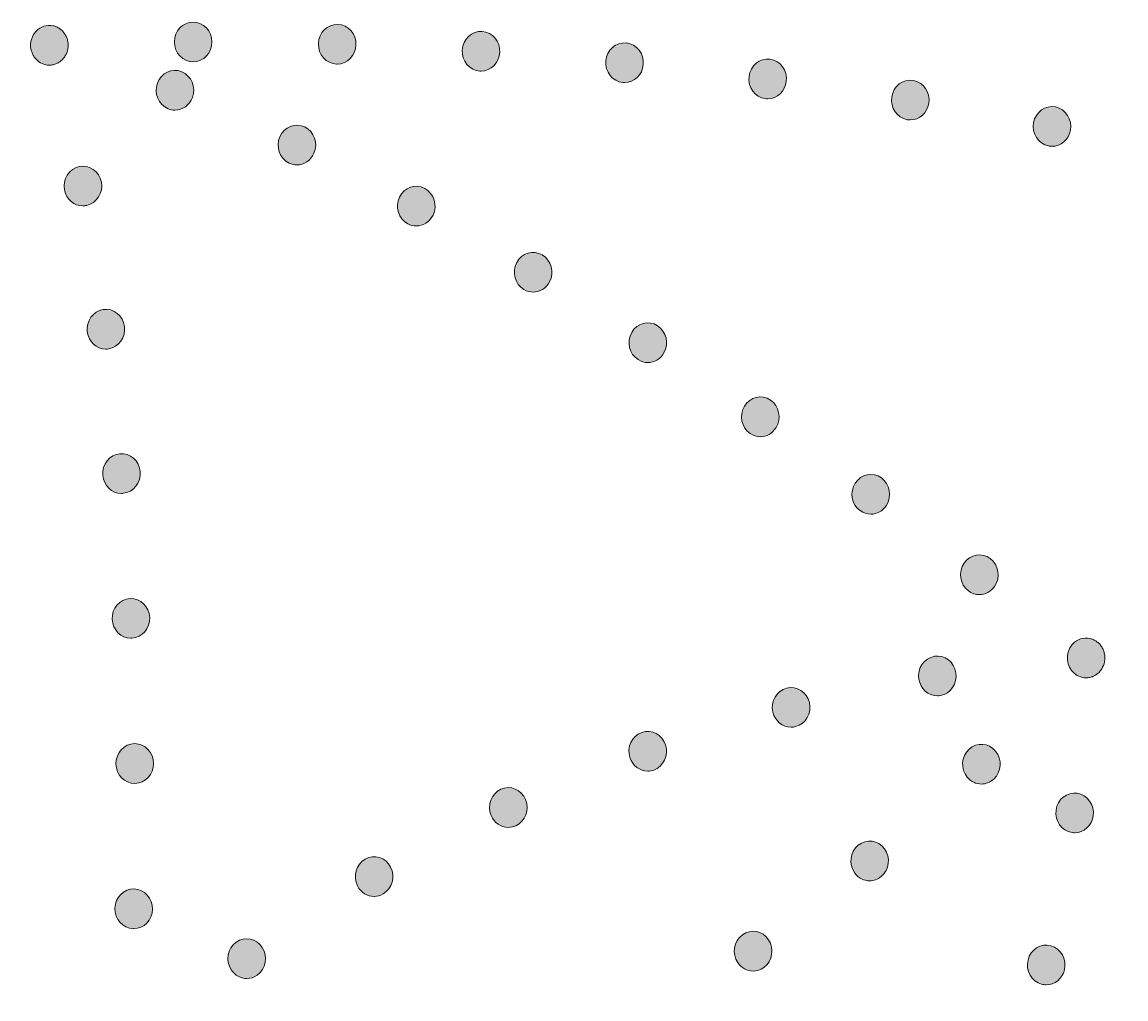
# Model space of a CAD drawing. Header units: millimetres. Extents: x -23 to 921, y -166 to 800.
# Drawn here: x 424 to 553.7, y 294 to 408.7 of the extents above; entities that cross this region are included whole.
import ezdxf

# ---------------------------------------------------------------- set-up
doc = ezdxf.new("R2010")
doc.units = ezdxf.units.MM
doc.header["$MEASUREMENT"] = 0
doc.layers.add('Layer 1', color=7, linetype='Continuous', lineweight=0)

# ---------------------------------------------------------------- blocks, each defined once
blk = doc.blocks.new('Block_0')
at = {"layer": 'Layer 1', "true_color": 0x1d1d1b, "transparency": 33554687}
h = blk.add_hatch(color=250, dxfattribs=at)
h.dxf.hatch_style = 2
edge = h.paths.add_edge_path()
edge.add_spline(control_points=[(427.25, 403.69), (426.66, 403.69), (426.1, 403.94), (425.68, 404.37), (425.58, 404.48), (425.49, 404.6), (425.41, 404.73), (425.33, 404.86), (425.26, 404.99), (425.21, 405.13), (425.15, 405.27), (425.11, 405.42), (425.08, 405.57), (425.05, 405.72), (425.04, 405.87), (425.04, 406.02), (425.04, 406.17), (425.05, 406.33), (425.08, 406.48), (425.11, 406.63), (425.15, 406.77), (425.21, 406.91), (425.26, 407.05), (425.33, 407.19), (425.41, 407.32), (425.49, 407.44), (425.58, 407.56), (425.68, 407.67), (426.2, 408.21), (426.96, 408.46), (427.68, 408.31), (427.82, 408.28), (427.96, 408.23), (428.09, 408.18), (428.22, 408.12), (428.35, 408.04), (428.47, 407.96), (428.59, 407.88), (428.71, 407.78), (428.81, 407.67), (428.91, 407.56), (429, 407.44), (429.08, 407.32), (429.16, 407.19), (429.23, 407.05), (429.29, 406.91), (429.34, 406.77), (429.38, 406.63), (429.41, 406.48), (429.44, 406.33), (429.45, 406.17), (429.45, 406.02), (429.45, 405.87), (429.44, 405.72), (429.41, 405.57), (429.38, 405.42), (429.34, 405.27), (429.29, 405.13), (429.23, 404.99), (429.16, 404.86), (429.08, 404.73), (429, 404.6), (428.91, 404.48), (428.81, 404.37), (428.71, 404.27), (428.59, 404.17), (428.47, 404.08), (428.35, 404), (428.22, 403.93), (428.09, 403.87), (427.96, 403.81), (427.82, 403.77), (427.68, 403.74), (427.54, 403.7), (427.39, 403.69), (427.25, 403.69)], knot_values=[0, 0, 0, 0, 1, 1, 1, 2, 2, 2, 3, 3, 3, 4, 4, 4, 5, 5, 5, 6, 6, 6, 7, 7, 7, 8, 8, 8, 9, 9, 9, 10, 10, 10, 11, 11, 11, 12, 12, 12, 13, 13, 13, 14, 14, 14, 15, 15, 15, 16, 16, 16, 17, 17, 17, 18, 18, 18, 19, 19, 19, 20, 20, 20, 21, 21, 21, 22, 22, 22, 23, 23, 23, 24, 24, 24, 25, 25, 25, 25], degree=3, periodic=0)
edge.add_line((427.25, 403.69), (427.25, 403.69))
h = blk.add_hatch(color=250, dxfattribs=at)
h.dxf.hatch_style = 2
edge = h.paths.add_edge_path()
edge.add_spline(control_points=[(441.93, 406.41), (441.93, 407.69), (442.91, 408.74), (444.13, 408.74), (445.35, 408.74), (446.34, 407.7), (446.34, 406.41), (446.34, 405.13), (445.36, 404.08), (444.14, 404.08), (442.92, 404.08), (441.93, 405.12), (441.93, 406.41)], knot_values=[0, 0, 0, 0, 1, 1, 1, 2, 2, 2, 3, 3, 3, 4, 4, 4, 4], degree=3, periodic=0)
edge.add_line((441.93, 406.41), (441.93, 406.41))
edge = h.paths.add_edge_path()
edge.add_spline(control_points=[(460.99, 403.81), (459.77, 403.85), (458.81, 404.92), (458.85, 406.21), (458.88, 407.5), (459.9, 408.51), (461.12, 408.47), (462.34, 408.43), (463.3, 407.36), (463.26, 406.07), (463.22, 404.81), (462.24, 403.81), (461.06, 403.81), (461.03, 403.81), (461.01, 403.81), (460.99, 403.81)], knot_values=[0, 0, 0, 0, 1, 1, 1, 2, 2, 2, 3, 3, 3, 4, 4, 4, 5, 5, 5, 5], degree=3, periodic=0)
edge.add_line((460.99, 403.81), (460.99, 403.81))
edge = h.paths.add_edge_path()
edge.add_spline(control_points=[(477.82, 402.99), (476.6, 403.07), (475.67, 404.18), (475.75, 405.46), (475.82, 406.75), (476.87, 407.73), (478.08, 407.65), (479.3, 407.57), (480.22, 406.46), (480.15, 405.18), (480.08, 403.94), (479.11, 402.99), (477.95, 402.99), (477.91, 402.99), (477.86, 402.99), (477.82, 402.99)], knot_values=[0, 0, 0, 0, 1, 1, 1, 2, 2, 2, 3, 3, 3, 4, 4, 4, 5, 5, 5, 5], degree=3, periodic=0)
edge.add_line((477.82, 402.99), (477.82, 402.99))
edge = h.paths.add_edge_path()
edge.add_spline(control_points=[(494.61, 401.65), (493.39, 401.76), (492.5, 402.9), (492.61, 404.18), (492.72, 405.46), (493.8, 406.41), (495.01, 406.29), (496.23, 406.17), (497.12, 405.04), (497.01, 403.76), (496.91, 402.55), (495.94, 401.64), (494.81, 401.64), (494.75, 401.64), (494.68, 401.64), (494.61, 401.65)], knot_values=[0, 0, 0, 0, 1, 1, 1, 2, 2, 2, 3, 3, 3, 4, 4, 4, 5, 5, 5, 5], degree=3, periodic=0)
edge.add_line((494.61, 401.65), (494.61, 401.65))
edge = h.paths.add_edge_path()
edge.add_spline(control_points=[(511.35, 399.75), (510.14, 399.91), (509.28, 401.07), (509.43, 402.35), (509.58, 403.63), (510.68, 404.54), (511.89, 404.38), (513.1, 404.22), (513.96, 403.06), (513.81, 401.78), (513.68, 400.6), (512.73, 399.73), (511.63, 399.73), (511.54, 399.73), (511.45, 399.74), (511.35, 399.75)], knot_values=[0, 0, 0, 0, 1, 1, 1, 2, 2, 2, 3, 3, 3, 4, 4, 4, 5, 5, 5, 5], degree=3, periodic=0)
edge.add_line((511.35, 399.75), (511.35, 399.75))
edge = h.paths.add_edge_path()
edge.add_spline(control_points=[(528.02, 397.28), (526.82, 397.49), (526, 398.68), (526.19, 399.95), (526.38, 401.22), (527.51, 402.09), (528.71, 401.89), (529.91, 401.69), (530.74, 400.5), (530.55, 399.22), (530.37, 398.07), (529.44, 397.25), (528.37, 397.25), (528.25, 397.25), (528.14, 397.26), (528.02, 397.28)], knot_values=[0, 0, 0, 0, 1, 1, 1, 2, 2, 2, 3, 3, 3, 4, 4, 4, 5, 5, 5, 5], degree=3, periodic=0)
edge.add_line((528.02, 397.28), (528.02, 397.28))
edge = h.paths.add_edge_path()
edge.add_spline(control_points=[(544.59, 394.2), (543.4, 394.44), (542.62, 395.67), (542.85, 396.93), (543.08, 398.2), (544.24, 399.02), (545.44, 398.77), (546.64, 398.53), (547.41, 397.3), (547.18, 396.04), (546.98, 394.93), (546.05, 394.15), (545.02, 394.15), (544.88, 394.15), (544.74, 394.17), (544.59, 394.2)], knot_values=[0, 0, 0, 0, 1, 1, 1, 2, 2, 2, 3, 3, 3, 4, 4, 4, 5, 5, 5, 5], degree=3, periodic=0)
edge.add_line((544.59, 394.2), (544.59, 394.2))
edge = h.paths.add_edge_path()
edge.add_spline(control_points=[(561.03, 390.45), (559.84, 390.75), (559.11, 392), (559.39, 393.25), (559.67, 394.5), (560.86, 395.28), (562.05, 394.98), (563.23, 394.68), (563.97, 393.42), (563.68, 392.17), (563.44, 391.1), (562.54, 390.38), (561.54, 390.38), (561.37, 390.38), (561.2, 390.4), (561.03, 390.45)], knot_values=[0, 0, 0, 0, 1, 1, 1, 2, 2, 2, 3, 3, 3, 4, 4, 4, 5, 5, 5, 5], degree=3, periodic=0)
edge.add_line((561.03, 390.45), (561.03, 390.45))
edge = h.paths.add_edge_path()
edge.add_spline(control_points=[(577.29, 385.96), (576.12, 386.32), (575.44, 387.6), (575.77, 388.84), (576.11, 390.08), (577.33, 390.8), (578.5, 390.44), (579.67, 390.09), (580.35, 388.8), (580.02, 387.56), (579.74, 386.53), (578.86, 385.87), (577.89, 385.87), (577.69, 385.87), (577.49, 385.9), (577.29, 385.96)], knot_values=[0, 0, 0, 0, 1, 1, 1, 2, 2, 2, 3, 3, 3, 4, 4, 4, 5, 5, 5, 5], degree=3, periodic=0)
edge.add_line((577.29, 385.96), (577.29, 385.96))
edge = h.paths.add_edge_path()
edge.add_spline(control_points=[(593.31, 380.66), (592.16, 381.08), (591.54, 382.4), (591.94, 383.62), (592.33, 384.84), (593.58, 385.49), (594.74, 385.08), (595.89, 384.66), (596.5, 383.33), (596.11, 382.12), (595.8, 381.15), (594.94, 380.54), (594.02, 380.54), (593.79, 380.54), (593.55, 380.58), (593.31, 380.66)], knot_values=[0, 0, 0, 0, 1, 1, 1, 2, 2, 2, 3, 3, 3, 4, 4, 4, 5, 5, 5, 5], degree=3, periodic=0)
edge.add_line((593.31, 380.66), (593.31, 380.66))
edge = h.paths.add_edge_path()
edge.add_spline(control_points=[(609.03, 374.47), (607.9, 374.95), (607.36, 376.32), (607.81, 377.51), (608.27, 378.7), (609.56, 379.27), (610.69, 378.79), (611.82, 378.31), (612.36, 376.94), (611.9, 375.75), (611.55, 374.85), (610.73, 374.3), (609.86, 374.3), (609.58, 374.3), (609.3, 374.35), (609.03, 374.47)], knot_values=[0, 0, 0, 0, 1, 1, 1, 2, 2, 2, 3, 3, 3, 4, 4, 4, 5, 5, 5, 5], degree=3, periodic=0)
edge.add_line((609.03, 374.47), (609.03, 374.47))
edge = h.paths.add_edge_path()
edge.add_spline(control_points=[(624.34, 367.28), (623.24, 367.85), (622.78, 369.24), (623.31, 370.4), (623.85, 371.56), (625.17, 372.04), (626.26, 371.48), (627.36, 370.91), (627.82, 369.52), (627.28, 368.36), (626.9, 367.53), (626.12, 367.04), (625.3, 367.04), (624.97, 367.04), (624.65, 367.12), (624.34, 367.28)], knot_values=[0, 0, 0, 0, 1, 1, 1, 2, 2, 2, 3, 3, 3, 4, 4, 4, 5, 5, 5, 5], degree=3, periodic=0)
edge.add_line((624.34, 367.28), (624.34, 367.28))
edge = h.paths.add_edge_path()
edge.add_spline(control_points=[(639.11, 358.99), (638.05, 359.63), (637.7, 361.06), (638.31, 362.17), (638.92, 363.29), (640.27, 363.66), (641.33, 363.02), (642.38, 362.37), (642.74, 360.94), (642.13, 359.83), (641.72, 359.08), (640.97, 358.67), (640.22, 358.67), (639.84, 358.67), (639.46, 358.77), (639.11, 358.99)], knot_values=[0, 0, 0, 0, 1, 1, 1, 2, 2, 2, 3, 3, 3, 4, 4, 4, 5, 5, 5, 5], degree=3, periodic=0)
edge.add_line((639.11, 358.99), (639.11, 358.99))
edge = h.paths.add_edge_path()
edge.add_spline(control_points=[(653.18, 349.48), (652.18, 350.22), (651.94, 351.67), (652.64, 352.73), (653.34, 353.78), (654.72, 354.03), (655.72, 353.3), (656.71, 352.55), (656.95, 351.1), (656.25, 350.04), (655.82, 349.4), (655.14, 349.05), (654.44, 349.05), (654, 349.05), (653.56, 349.19), (653.18, 349.48)], knot_values=[0, 0, 0, 0, 1, 1, 1, 2, 2, 2, 3, 3, 3, 4, 4, 4, 5, 5, 5, 5], degree=3, periodic=0)
edge.add_line((653.18, 349.48), (653.18, 349.48))
edge = h.paths.add_edge_path()
edge.add_spline(control_points=[(666.33, 338.66), (665.41, 339.51), (665.3, 340.98), (666.1, 341.95), (666.89, 342.93), (668.29, 343.04), (669.21, 342.2), (670.13, 341.36), (670.24, 339.88), (669.44, 338.91), (669, 338.37), (668.39, 338.1), (667.77, 338.1), (667.26, 338.1), (666.75, 338.28), (666.33, 338.66)], knot_values=[0, 0, 0, 0, 1, 1, 1, 2, 2, 2, 3, 3, 3, 4, 4, 4, 5, 5, 5, 5], degree=3, periodic=0)
edge.add_line((666.33, 338.66), (666.33, 338.66))
h = blk.add_hatch(color=250, dxfattribs=at)
h.dxf.hatch_style = 2
edge = h.paths.add_edge_path()
edge.add_spline(control_points=[(441.19, 398.56), (440.05, 399.04), (439.49, 400.38), (439.93, 401.58), (440.38, 402.78), (441.65, 403.38), (442.79, 402.91), (443.93, 402.44), (444.49, 401.09), (444.05, 399.89), (443.71, 398.97), (442.87, 398.4), (441.99, 398.4), (441.72, 398.4), (441.45, 398.45), (441.19, 398.56)], knot_values=[0, 0, 0, 0, 1, 1, 1, 2, 2, 2, 3, 3, 3, 4, 4, 4, 5, 5, 5, 5], degree=3, periodic=0)
edge.add_line((441.19, 398.56), (441.19, 398.56))
edge = h.paths.add_edge_path()
edge.add_spline(control_points=[(455.41, 392.18), (454.3, 392.72), (453.81, 394.1), (454.32, 395.27), (454.82, 396.44), (456.13, 396.96), (457.24, 396.42), (458.35, 395.89), (458.84, 394.5), (458.33, 393.33), (457.96, 392.47), (457.16, 391.97), (456.32, 391.97), (456.02, 391.97), (455.71, 392.04), (455.41, 392.18)], knot_values=[0, 0, 0, 0, 1, 1, 1, 2, 2, 2, 3, 3, 3, 4, 4, 4, 5, 5, 5, 5], degree=3, periodic=0)
edge.add_line((455.41, 392.18), (455.41, 392.18))
edge = h.paths.add_edge_path()
edge.add_spline(control_points=[(469.34, 385.05), (468.25, 385.63), (467.82, 387.04), (468.37, 388.18), (468.93, 389.33), (470.26, 389.79), (471.34, 389.2), (472.43, 388.61), (472.86, 387.21), (472.31, 386.06), (471.92, 385.25), (471.14, 384.79), (470.34, 384.79), (470, 384.79), (469.66, 384.87), (469.34, 385.05)], knot_values=[0, 0, 0, 0, 1, 1, 1, 2, 2, 2, 3, 3, 3, 4, 4, 4, 5, 5, 5, 5], degree=3, periodic=0)
edge.add_line((469.34, 385.05), (469.34, 385.05))
edge = h.paths.add_edge_path()
edge.add_spline(control_points=[(482.99, 377.32), (481.93, 377.94), (481.55, 379.37), (482.14, 380.49), (482.74, 381.61), (484.08, 382.02), (485.15, 381.39), (486.21, 380.76), (486.59, 379.34), (486, 378.22), (485.59, 377.45), (484.84, 377.02), (484.07, 377.02), (483.7, 377.02), (483.34, 377.12), (482.99, 377.32)], knot_values=[0, 0, 0, 0, 1, 1, 1, 2, 2, 2, 3, 3, 3, 4, 4, 4, 5, 5, 5, 5], degree=3, periodic=0)
edge.add_line((482.99, 377.32), (482.99, 377.32))
edge = h.paths.add_edge_path()
edge.add_spline(control_points=[(496.4, 369.09), (495.35, 369.75), (495.02, 371.18), (495.65, 372.29), (496.28, 373.39), (497.63, 373.74), (498.68, 373.08), (499.72, 372.41), (500.06, 370.98), (499.43, 369.88), (499.01, 369.15), (498.28, 368.75), (497.53, 368.75), (497.15, 368.75), (496.76, 368.86), (496.4, 369.09)], knot_values=[0, 0, 0, 0, 1, 1, 1, 2, 2, 2, 3, 3, 3, 4, 4, 4, 5, 5, 5, 5], degree=3, periodic=0)
edge.add_line((496.4, 369.09), (496.4, 369.09))
edge = h.paths.add_edge_path()
edge.add_spline(control_points=[(509.56, 360.41), (508.54, 361.11), (508.24, 362.55), (508.9, 363.64), (509.56, 364.72), (510.92, 365.03), (511.95, 364.33), (512.97, 363.64), (513.27, 362.19), (512.61, 361.11), (512.19, 360.42), (511.48, 360.04), (510.75, 360.04), (510.34, 360.04), (509.93, 360.16), (509.56, 360.41)], knot_values=[0, 0, 0, 0, 1, 1, 1, 2, 2, 2, 3, 3, 3, 4, 4, 4, 5, 5, 5, 5], degree=3, periodic=0)
edge.add_line((509.56, 360.41), (509.56, 360.41))
edge = h.paths.add_edge_path()
edge.add_spline(control_points=[(522.49, 351.35), (521.48, 352.08), (521.22, 353.53), (521.91, 354.59), (522.6, 355.65), (523.97, 355.93), (524.98, 355.2), (525.98, 354.47), (526.24, 353.02), (525.56, 351.96), (525.13, 351.3), (524.44, 350.94), (523.73, 350.94), (523.3, 350.94), (522.87, 351.07), (522.49, 351.35)], knot_values=[0, 0, 0, 0, 1, 1, 1, 2, 2, 2, 3, 3, 3, 4, 4, 4, 5, 5, 5, 5], degree=3, periodic=0)
edge.add_line((522.49, 351.35), (522.49, 351.35))
edge = h.paths.add_edge_path()
edge.add_spline(control_points=[(535.2, 341.93), (534.21, 342.68), (533.98, 344.14), (534.69, 345.19), (535.41, 346.23), (536.79, 346.47), (537.77, 345.72), (538.77, 344.96), (538.99, 343.51), (538.28, 342.46), (537.85, 341.83), (537.17, 341.49), (536.48, 341.49), (536.04, 341.49), (535.59, 341.63), (535.2, 341.93)], knot_values=[0, 0, 0, 0, 1, 1, 1, 2, 2, 2, 3, 3, 3, 4, 4, 4, 5, 5, 5, 5], degree=3, periodic=0)
edge.add_line((535.2, 341.93), (535.2, 341.93))
h = blk.add_hatch(color=250, dxfattribs=at)
h.dxf.hatch_style = 2
edge = h.paths.add_edge_path()
edge.add_spline(control_points=[(437.1, 302.25), (435.88, 302.28), (434.91, 303.35), (434.95, 304.64), (434.98, 305.93), (435.99, 306.95), (437.21, 306.92), (438.42, 306.88), (439.39, 305.81), (439.36, 304.52), (439.33, 303.26), (438.35, 302.25), (437.15, 302.25), (437.15, 302.25), (437.1, 302.25), (437.1, 302.25)], knot_values=[0, 0, 0, 0, 1, 1, 1, 2, 2, 2, 3, 3, 3, 4, 4, 4, 5, 5, 5, 5], degree=3, periodic=0)
edge = h.paths.add_edge_path()
edge.add_spline(control_points=[(429.03, 389.02), (428.78, 390.28), (429.56, 391.52), (430.75, 391.77), (431.94, 392.03), (433.11, 391.21), (433.35, 389.95), (433.59, 388.69), (432.82, 387.46), (431.63, 387.2), (431.48, 387.17), (431.33, 387.15), (431.19, 387.15), (430.16, 387.15), (429.24, 387.92), (429.03, 389.02)], knot_values=[0, 0, 0, 0, 1, 1, 1, 2, 2, 2, 3, 3, 3, 4, 4, 4, 5, 5, 5, 5], degree=3, periodic=0)
edge.add_line((429.03, 389.02), (429.03, 389.02))
edge = h.paths.add_edge_path()
edge.add_spline(control_points=[(431.7, 372.34), (431.54, 373.62), (432.38, 374.8), (433.58, 374.98), (434.79, 375.16), (435.91, 374.26), (436.07, 372.99), (436.24, 371.71), (435.4, 370.54), (434.2, 370.36), (434.09, 370.34), (433.99, 370.33), (433.89, 370.33), (432.8, 370.33), (431.86, 371.18), (431.7, 372.34)], knot_values=[0, 0, 0, 0, 1, 1, 1, 2, 2, 2, 3, 3, 3, 4, 4, 4, 5, 5, 5, 5], degree=3, periodic=0)
edge.add_line((431.7, 372.34), (431.7, 372.34))
edge = h.paths.add_edge_path()
edge.add_spline(control_points=[(433.52, 355.51), (433.41, 356.79), (434.31, 357.92), (435.52, 358.04), (436.74, 358.15), (437.81, 357.21), (437.92, 355.93), (438.03, 354.64), (437.13, 353.51), (435.92, 353.39), (435.85, 353.39), (435.79, 353.38), (435.72, 353.38), (434.59, 353.38), (433.63, 354.29), (433.52, 355.51)], knot_values=[0, 0, 0, 0, 1, 1, 1, 2, 2, 2, 3, 3, 3, 4, 4, 4, 5, 5, 5, 5], degree=3, periodic=0)
edge.add_line((433.52, 355.51), (433.52, 355.51))
edge = h.paths.add_edge_path()
edge.add_spline(control_points=[(434.62, 338.59), (434.56, 339.87), (435.5, 340.96), (436.72, 341.02), (437.94, 341.09), (438.97, 340.09), (439.03, 338.81), (439.09, 337.52), (438.15, 336.43), (436.93, 336.37), (436.89, 336.36), (436.86, 336.36), (436.82, 336.36), (435.65, 336.36), (434.68, 337.34), (434.62, 338.59)], knot_values=[0, 0, 0, 0, 1, 1, 1, 2, 2, 2, 3, 3, 3, 4, 4, 4, 5, 5, 5, 5], degree=3, periodic=0)
edge.add_line((434.62, 338.59), (434.62, 338.59))
edge = h.paths.add_edge_path()
edge.add_spline(control_points=[(435.07, 321.62), (435.06, 322.91), (436.04, 323.96), (437.26, 323.98), (438.48, 323.99), (439.47, 322.95), (439.49, 321.66), (439.5, 320.38), (438.52, 319.32), (437.3, 319.31), (437.3, 319.31), (437.28, 319.31), (437.28, 319.31), (436.07, 319.31), (435.09, 320.34), (435.07, 321.62)], knot_values=[0, 0, 0, 0, 1, 1, 1, 2, 2, 2, 3, 3, 3, 4, 4, 4, 5, 5, 5, 5], degree=3, periodic=0)
edge.add_line((435.07, 321.62), (435.07, 321.62))
h = blk.add_hatch(color=250, dxfattribs=at)
h.dxf.hatch_style = 2
edge = h.paths.add_edge_path()
edge.add_spline(control_points=[(549.03, 331.71), (548.44, 331.71), (547.87, 331.96), (547.47, 332.4), (547.05, 332.83), (546.82, 333.43), (546.82, 334.05), (546.82, 334.2), (546.83, 334.35), (546.86, 334.5), (546.89, 334.65), (546.93, 334.8), (546.99, 334.94), (547.04, 335.08), (547.11, 335.21), (547.19, 335.34), (547.27, 335.47), (547.36, 335.59), (547.47, 335.7), (547.97, 336.24), (548.74, 336.49), (549.46, 336.33), (549.6, 336.3), (549.74, 336.26), (549.87, 336.2), (550, 336.14), (550.13, 336.07), (550.25, 335.99), (550.37, 335.9), (550.48, 335.8), (550.58, 335.7), (550.69, 335.59), (550.78, 335.47), (550.86, 335.34), (550.94, 335.21), (551.01, 335.08), (551.06, 334.94), (551.12, 334.8), (551.16, 334.65), (551.19, 334.5), (551.22, 334.35), (551.23, 334.2), (551.23, 334.05), (551.23, 333.43), (551, 332.83), (550.58, 332.4), (550.48, 332.29), (550.37, 332.19), (550.25, 332.11), (550.13, 332.02), (550, 331.95), (549.87, 331.89), (549.74, 331.83), (549.6, 331.79), (549.46, 331.76), (549.31, 331.73), (549.17, 331.71), (549.03, 331.71)], knot_values=[0, 0, 0, 0, 1, 1, 1, 2, 2, 2, 3, 3, 3, 4, 4, 4, 5, 5, 5, 6, 6, 6, 7, 7, 7, 8, 8, 8, 9, 9, 9, 10, 10, 10, 11, 11, 11, 12, 12, 12, 13, 13, 13, 14, 14, 14, 15, 15, 15, 16, 16, 16, 17, 17, 17, 18, 18, 18, 19, 19, 19, 19], degree=3, periodic=0)
edge.add_line((549.03, 331.71), (549.03, 331.71))
h = blk.add_hatch(color=250, dxfattribs=at)
h.dxf.hatch_style = 2
edge = h.paths.add_edge_path()
edge.add_spline(control_points=[(529.38, 331.57), (529.18, 332.84), (530, 334.04), (531.21, 334.24), (532.41, 334.45), (533.54, 333.58), (533.73, 332.31), (533.93, 331.04), (533.11, 329.84), (531.91, 329.64), (531.79, 329.62), (531.67, 329.61), (531.55, 329.61), (530.49, 329.61), (529.55, 330.43), (529.38, 331.57)], knot_values=[0, 0, 0, 0, 1, 1, 1, 2, 2, 2, 3, 3, 3, 4, 4, 4, 5, 5, 5, 5], degree=3, periodic=0)
edge.add_line((529.38, 331.57), (529.38, 331.57))
edge = h.paths.add_edge_path()
edge.add_spline(control_points=[(512.23, 327.68), (511.94, 328.94), (512.66, 330.2), (513.85, 330.51), (515.03, 330.81), (516.22, 330.05), (516.52, 328.8), (516.81, 327.55), (516.09, 326.29), (514.9, 325.98), (514.72, 325.93), (514.55, 325.91), (514.37, 325.91), (513.38, 325.91), (512.48, 326.62), (512.23, 327.68)], knot_values=[0, 0, 0, 0, 1, 1, 1, 2, 2, 2, 3, 3, 3, 4, 4, 4, 5, 5, 5, 5], degree=3, periodic=0)
edge.add_line((512.23, 327.68), (512.23, 327.68))
edge = h.paths.add_edge_path()
edge.add_spline(control_points=[(495.44, 322.35), (495.05, 323.57), (495.68, 324.89), (496.83, 325.3), (497.99, 325.71), (499.24, 325.05), (499.62, 323.83), (500.01, 322.61), (499.39, 321.29), (498.23, 320.88), (498, 320.8), (497.76, 320.76), (497.53, 320.76), (496.61, 320.76), (495.75, 321.38), (495.44, 322.35)], knot_values=[0, 0, 0, 0, 1, 1, 1, 2, 2, 2, 3, 3, 3, 4, 4, 4, 5, 5, 5, 5], degree=3, periodic=0)
edge.add_line((495.44, 322.35), (495.44, 322.35))
edge = h.paths.add_edge_path()
edge.add_spline(control_points=[(479.13, 315.55), (478.64, 316.74), (479.16, 318.11), (480.28, 318.62), (481.4, 319.13), (482.7, 318.59), (483.18, 317.41), (483.66, 316.22), (483.15, 314.85), (482.03, 314.34), (481.74, 314.21), (481.45, 314.15), (481.15, 314.15), (480.3, 314.15), (479.49, 314.67), (479.13, 315.55)], knot_values=[0, 0, 0, 0, 1, 1, 1, 2, 2, 2, 3, 3, 3, 4, 4, 4, 5, 5, 5, 5], degree=3, periodic=0)
edge.add_line((479.13, 315.55), (479.13, 315.55))
edge = h.paths.add_edge_path()
edge.add_spline(control_points=[(463.45, 307.26), (462.87, 308.39), (463.26, 309.8), (464.33, 310.42), (465.4, 311.04), (466.74, 310.62), (467.33, 309.49), (467.91, 308.36), (467.52, 306.94), (466.45, 306.33), (466.11, 306.13), (465.75, 306.04), (465.39, 306.04), (464.61, 306.04), (463.85, 306.48), (463.45, 307.26)], knot_values=[0, 0, 0, 0, 1, 1, 1, 2, 2, 2, 3, 3, 3, 4, 4, 4, 5, 5, 5, 5], degree=3, periodic=0)
edge.add_line((463.45, 307.26), (463.45, 307.26))
edge = h.paths.add_edge_path()
edge.add_spline(control_points=[(448.61, 297.41), (447.92, 298.47), (448.18, 299.93), (449.19, 300.65), (450.19, 301.38), (451.57, 301.1), (452.25, 300.04), (452.94, 298.97), (452.68, 297.52), (451.67, 296.8), (451.29, 296.52), (450.86, 296.39), (450.43, 296.39), (449.73, 296.39), (449.03, 296.75), (448.61, 297.41)], knot_values=[0, 0, 0, 0, 1, 1, 1, 2, 2, 2, 3, 3, 3, 4, 4, 4, 5, 5, 5, 5], degree=3, periodic=0)
edge.add_line((448.61, 297.41), (448.61, 297.41))
h = blk.add_hatch(color=250, dxfattribs=at)
h.dxf.hatch_style = 2
edge = h.paths.add_edge_path()
edge.add_spline(control_points=[(535.07, 320.04), (534.26, 321), (534.36, 322.48), (535.27, 323.33), (536.19, 324.17), (537.59, 324.07), (538.39, 323.11), (539.19, 322.14), (539.1, 320.66), (538.18, 319.81), (537.76, 319.43), (537.24, 319.24), (536.73, 319.24), (536.12, 319.24), (535.5, 319.51), (535.07, 320.04)], knot_values=[0, 0, 0, 0, 1, 1, 1, 2, 2, 2, 3, 3, 3, 4, 4, 4, 5, 5, 5, 5], degree=3, periodic=0)
edge.add_line((535.07, 320.04), (535.07, 320.04))
edge = h.paths.add_edge_path()
edge.add_spline(control_points=[(521.85, 308.78), (521.11, 309.8), (521.29, 311.26), (522.25, 312.05), (523.22, 312.84), (524.6, 312.65), (525.35, 311.63), (526.09, 310.61), (525.91, 309.15), (524.95, 308.36), (524.55, 308.03), (524.07, 307.87), (523.6, 307.87), (522.94, 307.87), (522.29, 308.19), (521.85, 308.78)], knot_values=[0, 0, 0, 0, 1, 1, 1, 2, 2, 2, 3, 3, 3, 4, 4, 4, 5, 5, 5, 5], degree=3, periodic=0)
edge.add_line((521.85, 308.78), (521.85, 308.78))
edge = h.paths.add_edge_path()
edge.add_spline(control_points=[(508.1, 298.27), (507.4, 299.33), (507.65, 300.78), (508.65, 301.52), (509.65, 302.26), (511.02, 302), (511.72, 300.94), (512.42, 299.88), (512.18, 298.43), (511.17, 297.69), (510.79, 297.41), (510.35, 297.27), (509.91, 297.27), (509.21, 297.27), (508.53, 297.62), (508.1, 298.27)], knot_values=[0, 0, 0, 0, 1, 1, 1, 2, 2, 2, 3, 3, 3, 4, 4, 4, 5, 5, 5, 5], degree=3, periodic=0)
edge.add_line((508.1, 298.27), (508.1, 298.27))
edge = h.paths.add_edge_path()
edge.add_spline(control_points=[(493.92, 288.42), (493.27, 289.51), (493.57, 290.95), (494.6, 291.64), (495.63, 292.33), (496.99, 292.01), (497.64, 290.92), (498.3, 289.84), (497.99, 288.4), (496.96, 287.71), (496.6, 287.46), (496.19, 287.34), (495.78, 287.34), (495.05, 287.34), (494.34, 287.72), (493.92, 288.42)], knot_values=[0, 0, 0, 0, 1, 1, 1, 2, 2, 2, 3, 3, 3, 4, 4, 4, 5, 5, 5, 5], degree=3, periodic=0)
edge.add_line((493.92, 288.42), (493.92, 288.42))
edge = h.paths.add_edge_path()
edge.add_spline(control_points=[(479.38, 279.18), (478.76, 280.29), (479.12, 281.72), (480.17, 282.37), (481.22, 283.02), (482.57, 282.64), (483.19, 281.53), (483.8, 280.42), (483.45, 278.99), (482.39, 278.34), (482.05, 278.12), (481.66, 278.02), (481.28, 278.02), (480.53, 278.02), (479.79, 278.44), (479.38, 279.18)], knot_values=[0, 0, 0, 0, 1, 1, 1, 2, 2, 2, 3, 3, 3, 4, 4, 4, 5, 5, 5, 5], degree=3, periodic=0)
edge.add_line((479.38, 279.18), (479.38, 279.18))
edge = h.paths.add_edge_path()
edge.add_spline(control_points=[(464.53, 270.5), (463.95, 271.63), (464.35, 273.05), (465.43, 273.65), (466.5, 274.26), (467.84, 273.84), (468.42, 272.7), (468.99, 271.57), (468.59, 270.15), (467.52, 269.54), (467.18, 269.36), (466.83, 269.27), (466.47, 269.27), (465.69, 269.27), (464.93, 269.71), (464.53, 270.5)], knot_values=[0, 0, 0, 0, 1, 1, 1, 2, 2, 2, 3, 3, 3, 4, 4, 4, 5, 5, 5, 5], degree=3, periodic=0)
edge.add_line((464.53, 270.5), (464.53, 270.5))
edge = h.paths.add_edge_path()
edge.add_spline(control_points=[(449.41, 262.35), (448.87, 263.5), (449.32, 264.9), (450.41, 265.47), (451.5, 266.04), (452.83, 265.57), (453.37, 264.42), (453.91, 263.26), (453.46, 261.86), (452.37, 261.29), (452.05, 261.13), (451.72, 261.05), (451.39, 261.05), (450.58, 261.05), (449.8, 261.53), (449.41, 262.35)], knot_values=[0, 0, 0, 0, 1, 1, 1, 2, 2, 2, 3, 3, 3, 4, 4, 4, 5, 5, 5, 5], degree=3, periodic=0)
edge.add_line((449.41, 262.35), (449.41, 262.35))
edge = h.paths.add_edge_path()
edge.add_spline(control_points=[(434.06, 254.71), (433.55, 255.88), (434.04, 257.26), (435.15, 257.8), (436.26, 258.33), (437.57, 257.82), (438.07, 256.64), (438.58, 255.47), (438.09, 254.09), (436.98, 253.55), (436.69, 253.41), (436.38, 253.34), (436.07, 253.34), (435.23, 253.34), (434.43, 253.85), (434.06, 254.71)], knot_values=[0, 0, 0, 0, 1, 1, 1, 2, 2, 2, 3, 3, 3, 4, 4, 4, 5, 5, 5, 5], degree=3, periodic=0)
edge.add_line((434.06, 254.71), (434.06, 254.71))
edge = h.paths.add_edge_path()
edge.add_spline(control_points=[(418.5, 247.55), (418.03, 248.73), (418.55, 250.1), (419.67, 250.6), (420.8, 251.1), (422.09, 250.55), (422.57, 249.36), (423.04, 248.18), (422.51, 246.81), (421.39, 246.31), (421.11, 246.18), (420.82, 246.12), (420.54, 246.12), (419.67, 246.12), (418.86, 246.66), (418.5, 247.55)], knot_values=[0, 0, 0, 0, 1, 1, 1, 2, 2, 2, 3, 3, 3, 4, 4, 4, 5, 5, 5, 5], degree=3, periodic=0)
edge.add_line((418.5, 247.55), (418.5, 247.55))
edge = h.paths.add_edge_path()
edge.add_spline(control_points=[(402.76, 240.85), (402.32, 242.05), (402.88, 243.4), (404.01, 243.87), (405.15, 244.34), (406.43, 243.75), (406.87, 242.55), (407.31, 241.35), (406.75, 240), (405.62, 239.53), (405.35, 239.42), (405.08, 239.37), (404.81, 239.37), (403.93, 239.37), (403.1, 239.93), (402.76, 240.85)], knot_values=[0, 0, 0, 0, 1, 1, 1, 2, 2, 2, 3, 3, 3, 4, 4, 4, 5, 5, 5, 5], degree=3, periodic=0)
edge.add_line((402.76, 240.85), (402.76, 240.85))
edge = h.paths.add_edge_path()
edge.add_spline(control_points=[(386.85, 234.61), (386.44, 235.82), (387.03, 237.15), (388.18, 237.59), (389.33, 238.03), (390.59, 237.4), (391.01, 236.19), (391.42, 234.98), (390.82, 233.64), (389.68, 233.2), (389.43, 233.11), (389.18, 233.06), (388.93, 233.06), (388.02, 233.06), (387.18, 233.65), (386.85, 234.61)], knot_values=[0, 0, 0, 0, 1, 1, 1, 2, 2, 2, 3, 3, 3, 4, 4, 4, 5, 5, 5, 5], degree=3, periodic=0)
edge.add_line((386.85, 234.61), (386.85, 234.61))
edge = h.paths.add_edge_path()
edge.add_spline(control_points=[(370.8, 228.79), (370.42, 230.01), (371.04, 231.33), (372.2, 231.74), (373.35, 232.14), (374.6, 231.48), (374.99, 230.26), (375.37, 229.04), (374.75, 227.72), (373.59, 227.31), (373.36, 227.23), (373.13, 227.19), (372.89, 227.19), (371.97, 227.19), (371.11, 227.81), (370.8, 228.79)], knot_values=[0, 0, 0, 0, 1, 1, 1, 2, 2, 2, 3, 3, 3, 4, 4, 4, 5, 5, 5, 5], degree=3, periodic=0)
edge.add_line((370.8, 228.79), (370.8, 228.79))
edge = h.paths.add_edge_path()
edge.add_spline(control_points=[(354.62, 223.38), (354.26, 224.61), (354.92, 225.92), (356.08, 226.3), (357.25, 226.67), (358.48, 225.98), (358.84, 224.75), (359.2, 223.52), (358.54, 222.21), (357.38, 221.83), (357.16, 221.77), (356.94, 221.73), (356.73, 221.73), (355.79, 221.73), (354.91, 222.38), (354.62, 223.38)], knot_values=[0, 0, 0, 0, 1, 1, 1, 2, 2, 2, 3, 3, 3, 4, 4, 4, 5, 5, 5, 5], degree=3, periodic=0)
edge.add_line((354.62, 223.38), (354.62, 223.38))
edge = h.paths.add_edge_path()
edge.add_spline(control_points=[(338.33, 218.38), (338, 219.62), (338.68, 220.9), (339.85, 221.25), (341.03, 221.6), (342.25, 220.88), (342.57, 219.64), (342.91, 218.4), (342.22, 217.11), (341.05, 216.76), (340.85, 216.7), (340.65, 216.68), (340.45, 216.68), (339.49, 216.68), (338.6, 217.35), (338.33, 218.38)], knot_values=[0, 0, 0, 0, 1, 1, 1, 2, 2, 2, 3, 3, 3, 4, 4, 4, 5, 5, 5, 5], degree=3, periodic=0)
edge.add_line((338.33, 218.38), (338.33, 218.38))
h = blk.add_hatch(color=250, dxfattribs=at)
h.dxf.hatch_style = 2
edge = h.paths.add_edge_path()
edge.add_spline(control_points=[(547.37, 313.53), (546.16, 313.71), (545.32, 314.89), (545.49, 316.17), (545.66, 317.44), (546.78, 318.33), (547.98, 318.15), (549.19, 317.97), (550.03, 316.79), (549.86, 315.51), (549.7, 314.35), (548.76, 313.51), (547.68, 313.51), (547.58, 313.51), (547.47, 313.52), (547.37, 313.53)], knot_values=[0, 0, 0, 0, 1, 1, 1, 2, 2, 2, 3, 3, 3, 4, 4, 4, 5, 5, 5, 5], degree=3, periodic=0)
edge.add_line((547.37, 313.53), (547.37, 313.53))
edge = h.paths.add_edge_path()
edge.add_spline(control_points=[(543.8, 295.73), (542.62, 296.04), (541.9, 297.31), (542.2, 298.56), (542.5, 299.81), (543.7, 300.56), (544.88, 300.25), (546.06, 299.93), (546.78, 298.66), (546.48, 297.41), (546.23, 296.36), (545.33, 295.65), (544.34, 295.65), (544.16, 295.65), (543.98, 295.68), (543.8, 295.73)], knot_values=[0, 0, 0, 0, 1, 1, 1, 2, 2, 2, 3, 3, 3, 4, 4, 4, 5, 5, 5, 5], degree=3, periodic=0)
edge.add_line((543.8, 295.73), (543.8, 295.73))
edge = h.paths.add_edge_path()
edge.add_spline(control_points=[(538.48, 278.42), (537.33, 278.87), (536.75, 280.21), (537.17, 281.42), (537.59, 282.62), (538.86, 283.24), (540.01, 282.8), (541.15, 282.35), (541.73, 281.01), (541.31, 279.8), (540.98, 278.86), (540.14, 278.28), (539.24, 278.28), (538.99, 278.28), (538.73, 278.32), (538.48, 278.42)], knot_values=[0, 0, 0, 0, 1, 1, 1, 2, 2, 2, 3, 3, 3, 4, 4, 4, 5, 5, 5, 5], degree=3, periodic=0)
edge.add_line((538.48, 278.42), (538.48, 278.42))
edge = h.paths.add_edge_path()
edge.add_spline(control_points=[(531.43, 261.82), (530.34, 262.4), (529.9, 263.79), (530.44, 264.95), (530.99, 266.1), (532.31, 266.57), (533.4, 266), (534.49, 265.42), (534.94, 264.02), (534.39, 262.87), (534.01, 262.05), (533.23, 261.57), (532.42, 261.57), (532.09, 261.57), (531.75, 261.65), (531.43, 261.82)], knot_values=[0, 0, 0, 0, 1, 1, 1, 2, 2, 2, 3, 3, 3, 4, 4, 4, 5, 5, 5, 5], degree=3, periodic=0)
edge.add_line((531.43, 261.82), (531.43, 261.82))
edge = h.paths.add_edge_path()
edge.add_spline(control_points=[(522.7, 246.14), (521.67, 246.84), (521.38, 248.29), (522.04, 249.37), (522.71, 250.45), (524.07, 250.76), (525.09, 250.06), (526.12, 249.36), (526.41, 247.92), (525.75, 246.84), (525.33, 246.15), (524.62, 245.77), (523.89, 245.77), (523.48, 245.77), (523.07, 245.89), (522.7, 246.14)], knot_values=[0, 0, 0, 0, 1, 1, 1, 2, 2, 2, 3, 3, 3, 4, 4, 4, 5, 5, 5, 5], degree=3, periodic=0)
edge.add_line((522.7, 246.14), (522.7, 246.14))
edge = h.paths.add_edge_path()
edge.add_spline(control_points=[(512.34, 231.62), (511.4, 232.44), (511.26, 233.91), (512.04, 234.9), (512.81, 235.9), (514.2, 236.04), (515.14, 235.22), (516.08, 234.41), (516.22, 232.93), (515.45, 231.94), (515.01, 231.38), (514.38, 231.09), (513.74, 231.09), (513.25, 231.09), (512.75, 231.26), (512.34, 231.62)], knot_values=[0, 0, 0, 0, 1, 1, 1, 2, 2, 2, 3, 3, 3, 4, 4, 4, 5, 5, 5, 5], degree=3, periodic=0)
edge.add_line((512.34, 231.62), (512.34, 231.62))
edge = h.paths.add_edge_path()
edge.add_spline(control_points=[(500.49, 218.43), (499.64, 219.36), (499.66, 220.84), (500.54, 221.73), (501.41, 222.63), (502.81, 222.6), (503.66, 221.68), (504.51, 220.75), (504.48, 219.28), (503.61, 218.38), (503.18, 217.94), (502.62, 217.72), (502.07, 217.72), (501.49, 217.72), (500.92, 217.96), (500.49, 218.43)], knot_values=[0, 0, 0, 0, 1, 1, 1, 2, 2, 2, 3, 3, 3, 4, 4, 4, 5, 5, 5, 5], degree=3, periodic=0)
edge.add_line((500.49, 218.43), (500.49, 218.43))
at = {"layer": 'Layer 1'}
for points, knots in [([(427.25, 403.69), (426.66, 403.69), (426.1, 403.94), (425.68, 404.37), (425.58, 404.48), (425.49, 404.6), (425.41, 404.73), (425.33, 404.86), (425.26, 404.99), (425.21, 405.13), (425.15, 405.27), (425.11, 405.42), (425.08, 405.57), (425.05, 405.72), (425.04, 405.87), (425.04, 406.02), (425.04, 406.17), (425.05, 406.33), (425.08, 406.48), (425.11, 406.63), (425.15, 406.77), (425.21, 406.91), (425.26, 407.05), (425.33, 407.19), (425.41, 407.32), (425.49, 407.44), (425.58, 407.56), (425.68, 407.67), (426.2, 408.21), (426.96, 408.46), (427.68, 408.31), (427.82, 408.28), (427.96, 408.23), (428.09, 408.18), (428.22, 408.12), (428.35, 408.04), (428.47, 407.96), (428.59, 407.88), (428.71, 407.78), (428.81, 407.67), (428.91, 407.56), (429, 407.44), (429.08, 407.32), (429.16, 407.19), (429.23, 407.05), (429.29, 406.91), (429.34, 406.77), (429.38, 406.63), (429.41, 406.48), (429.44, 406.33), (429.45, 406.17), (429.45, 406.02), (429.45, 405.87), (429.44, 405.72), (429.41, 405.57), (429.38, 405.42), (429.34, 405.27), (429.29, 405.13), (429.23, 404.99), (429.16, 404.86), (429.08, 404.73), (429, 404.6), (428.91, 404.48), (428.81, 404.37), (428.71, 404.27), (428.59, 404.17), (428.47, 404.08), (428.35, 404), (428.22, 403.93), (428.09, 403.87), (427.96, 403.81), (427.82, 403.77), (427.68, 403.74), (427.54, 403.7), (427.39, 403.69), (427.25, 403.69)], [0, 0, 0, 0, 1, 1, 1, 2, 2, 2, 3, 3, 3, 4, 4, 4, 5, 5, 5, 6, 6, 6, 7, 7, 7, 8, 8, 8, 9, 9, 9, 10, 10, 10, 11, 11, 11, 12, 12, 12, 13, 13, 13, 14, 14, 14, 15, 15, 15, 16, 16, 16, 17, 17, 17, 18, 18, 18, 19, 19, 19, 20, 20, 20, 21, 21, 21, 22, 22, 22, 23, 23, 23, 24, 24, 24, 25, 25, 25, 25]), ([(441.93, 406.41), (441.93, 407.69), (442.91, 408.74), (444.13, 408.74), (445.35, 408.74), (446.34, 407.7), (446.34, 406.41), (446.34, 405.13), (445.36, 404.08), (444.14, 404.08), (442.92, 404.08), (441.93, 405.12), (441.93, 406.41)], [0, 0, 0, 0, 1, 1, 1, 2, 2, 2, 3, 3, 3, 4, 4, 4, 4]), ([(460.99, 403.81), (459.77, 403.85), (458.81, 404.92), (458.85, 406.21), (458.88, 407.5), (459.9, 408.51), (461.12, 408.47), (462.34, 408.43), (463.3, 407.36), (463.26, 406.07), (463.22, 404.81), (462.24, 403.81), (461.06, 403.81), (461.03, 403.81), (461.01, 403.81), (460.99, 403.81)], [0, 0, 0, 0, 1, 1, 1, 2, 2, 2, 3, 3, 3, 4, 4, 4, 5, 5, 5, 5]), ([(477.82, 402.99), (476.6, 403.07), (475.67, 404.18), (475.75, 405.46), (475.82, 406.75), (476.87, 407.73), (478.08, 407.65), (479.3, 407.57), (480.22, 406.46), (480.15, 405.18), (480.08, 403.94), (479.11, 402.99), (477.95, 402.99), (477.91, 402.99), (477.86, 402.99), (477.82, 402.99)], [0, 0, 0, 0, 1, 1, 1, 2, 2, 2, 3, 3, 3, 4, 4, 4, 5, 5, 5, 5]), ([(494.61, 401.65), (493.39, 401.76), (492.5, 402.9), (492.61, 404.18), (492.72, 405.46), (493.8, 406.41), (495.01, 406.29), (496.23, 406.17), (497.12, 405.04), (497.01, 403.76), (496.91, 402.55), (495.94, 401.64), (494.81, 401.64), (494.75, 401.64), (494.68, 401.64), (494.61, 401.65)], [0, 0, 0, 0, 1, 1, 1, 2, 2, 2, 3, 3, 3, 4, 4, 4, 5, 5, 5, 5]), ([(441.19, 398.56), (440.05, 399.04), (439.49, 400.38), (439.93, 401.58), (440.38, 402.78), (441.65, 403.38), (442.79, 402.91), (443.93, 402.44), (444.49, 401.09), (444.05, 399.89), (443.71, 398.97), (442.87, 398.4), (441.99, 398.4), (441.72, 398.4), (441.45, 398.45), (441.19, 398.56)], [0, 0, 0, 0, 1, 1, 1, 2, 2, 2, 3, 3, 3, 4, 4, 4, 5, 5, 5, 5]), ([(511.35, 399.75), (510.14, 399.91), (509.28, 401.07), (509.43, 402.35), (509.58, 403.63), (510.68, 404.54), (511.89, 404.38), (513.1, 404.22), (513.96, 403.06), (513.81, 401.78), (513.68, 400.6), (512.73, 399.73), (511.63, 399.73), (511.54, 399.73), (511.45, 399.74), (511.35, 399.75)], [0, 0, 0, 0, 1, 1, 1, 2, 2, 2, 3, 3, 3, 4, 4, 4, 5, 5, 5, 5]), ([(528.02, 397.28), (526.82, 397.49), (526, 398.68), (526.19, 399.95), (526.38, 401.22), (527.51, 402.09), (528.71, 401.89), (529.91, 401.69), (530.74, 400.5), (530.55, 399.22), (530.37, 398.07), (529.44, 397.25), (528.37, 397.25), (528.25, 397.25), (528.14, 397.26), (528.02, 397.28)], [0, 0, 0, 0, 1, 1, 1, 2, 2, 2, 3, 3, 3, 4, 4, 4, 5, 5, 5, 5]), ([(544.59, 394.2), (543.4, 394.44), (542.62, 395.67), (542.85, 396.93), (543.08, 398.2), (544.24, 399.02), (545.44, 398.77), (546.64, 398.53), (547.41, 397.3), (547.18, 396.04), (546.98, 394.93), (546.05, 394.15), (545.02, 394.15), (544.88, 394.15), (544.74, 394.17), (544.59, 394.2)], [0, 0, 0, 0, 1, 1, 1, 2, 2, 2, 3, 3, 3, 4, 4, 4, 5, 5, 5, 5]), ([(455.41, 392.18), (454.3, 392.72), (453.81, 394.1), (454.32, 395.27), (454.82, 396.44), (456.13, 396.96), (457.24, 396.42), (458.35, 395.89), (458.84, 394.5), (458.33, 393.33), (457.96, 392.47), (457.16, 391.97), (456.32, 391.97), (456.02, 391.97), (455.71, 392.04), (455.41, 392.18)], [0, 0, 0, 0, 1, 1, 1, 2, 2, 2, 3, 3, 3, 4, 4, 4, 5, 5, 5, 5]), ([(429.03, 389.02), (428.78, 390.28), (429.56, 391.52), (430.75, 391.77), (431.94, 392.03), (433.11, 391.21), (433.35, 389.95), (433.59, 388.69), (432.82, 387.46), (431.63, 387.2), (431.48, 387.17), (431.33, 387.15), (431.19, 387.15), (430.16, 387.15), (429.24, 387.92), (429.03, 389.02)], [0, 0, 0, 0, 1, 1, 1, 2, 2, 2, 3, 3, 3, 4, 4, 4, 5, 5, 5, 5]), ([(469.34, 385.05), (468.25, 385.63), (467.82, 387.04), (468.37, 388.18), (468.93, 389.33), (470.26, 389.79), (471.34, 389.2), (472.43, 388.61), (472.86, 387.21), (472.31, 386.06), (471.92, 385.25), (471.14, 384.79), (470.34, 384.79), (470, 384.79), (469.66, 384.87), (469.34, 385.05)], [0, 0, 0, 0, 1, 1, 1, 2, 2, 2, 3, 3, 3, 4, 4, 4, 5, 5, 5, 5]), ([(482.99, 377.32), (481.93, 377.94), (481.55, 379.37), (482.14, 380.49), (482.74, 381.61), (484.08, 382.02), (485.15, 381.39), (486.21, 380.76), (486.59, 379.34), (486, 378.22), (485.59, 377.45), (484.84, 377.02), (484.07, 377.02), (483.7, 377.02), (483.34, 377.12), (482.99, 377.32)], [0, 0, 0, 0, 1, 1, 1, 2, 2, 2, 3, 3, 3, 4, 4, 4, 5, 5, 5, 5]), ([(431.7, 372.34), (431.54, 373.62), (432.38, 374.8), (433.58, 374.98), (434.79, 375.16), (435.91, 374.26), (436.07, 372.99), (436.24, 371.71), (435.4, 370.54), (434.2, 370.36), (434.09, 370.34), (433.99, 370.33), (433.89, 370.33), (432.8, 370.33), (431.86, 371.18), (431.7, 372.34)], [0, 0, 0, 0, 1, 1, 1, 2, 2, 2, 3, 3, 3, 4, 4, 4, 5, 5, 5, 5]), ([(496.4, 369.09), (495.35, 369.75), (495.02, 371.18), (495.65, 372.29), (496.28, 373.39), (497.63, 373.74), (498.68, 373.08), (499.72, 372.41), (500.06, 370.98), (499.43, 369.88), (499.01, 369.15), (498.28, 368.75), (497.53, 368.75), (497.15, 368.75), (496.76, 368.86), (496.4, 369.09)], [0, 0, 0, 0, 1, 1, 1, 2, 2, 2, 3, 3, 3, 4, 4, 4, 5, 5, 5, 5]), ([(509.56, 360.41), (508.54, 361.11), (508.24, 362.55), (508.9, 363.64), (509.56, 364.72), (510.92, 365.03), (511.95, 364.33), (512.97, 363.64), (513.27, 362.19), (512.61, 361.11), (512.19, 360.42), (511.48, 360.04), (510.75, 360.04), (510.34, 360.04), (509.93, 360.16), (509.56, 360.41)], [0, 0, 0, 0, 1, 1, 1, 2, 2, 2, 3, 3, 3, 4, 4, 4, 5, 5, 5, 5]), ([(433.52, 355.51), (433.41, 356.79), (434.31, 357.92), (435.52, 358.04), (436.74, 358.15), (437.81, 357.21), (437.92, 355.93), (438.03, 354.64), (437.13, 353.51), (435.92, 353.39), (435.85, 353.39), (435.79, 353.38), (435.72, 353.38), (434.59, 353.38), (433.63, 354.29), (433.52, 355.51)], [0, 0, 0, 0, 1, 1, 1, 2, 2, 2, 3, 3, 3, 4, 4, 4, 5, 5, 5, 5]), ([(522.49, 351.35), (521.48, 352.08), (521.22, 353.53), (521.91, 354.59), (522.6, 355.65), (523.97, 355.93), (524.98, 355.2), (525.98, 354.47), (526.24, 353.02), (525.56, 351.96), (525.13, 351.3), (524.44, 350.94), (523.73, 350.94), (523.3, 350.94), (522.87, 351.07), (522.49, 351.35)], [0, 0, 0, 0, 1, 1, 1, 2, 2, 2, 3, 3, 3, 4, 4, 4, 5, 5, 5, 5]), ([(535.2, 341.93), (534.21, 342.68), (533.98, 344.14), (534.69, 345.19), (535.41, 346.23), (536.79, 346.47), (537.77, 345.72), (538.77, 344.96), (538.99, 343.51), (538.28, 342.46), (537.85, 341.83), (537.17, 341.49), (536.48, 341.49), (536.04, 341.49), (535.59, 341.63), (535.2, 341.93)], [0, 0, 0, 0, 1, 1, 1, 2, 2, 2, 3, 3, 3, 4, 4, 4, 5, 5, 5, 5]), ([(434.62, 338.59), (434.56, 339.87), (435.5, 340.96), (436.72, 341.02), (437.94, 341.09), (438.97, 340.09), (439.03, 338.81), (439.09, 337.52), (438.15, 336.43), (436.93, 336.37), (436.89, 336.36), (436.86, 336.36), (436.82, 336.36), (435.65, 336.36), (434.68, 337.34), (434.62, 338.59)], [0, 0, 0, 0, 1, 1, 1, 2, 2, 2, 3, 3, 3, 4, 4, 4, 5, 5, 5, 5]), ([(549.03, 331.71), (548.44, 331.71), (547.87, 331.96), (547.47, 332.4), (547.05, 332.83), (546.82, 333.43), (546.82, 334.05), (546.82, 334.2), (546.83, 334.35), (546.86, 334.5), (546.89, 334.65), (546.93, 334.8), (546.99, 334.94), (547.04, 335.08), (547.11, 335.21), (547.19, 335.34), (547.27, 335.47), (547.36, 335.59), (547.47, 335.7), (547.97, 336.24), (548.74, 336.49), (549.46, 336.33), (549.6, 336.3), (549.74, 336.26), (549.87, 336.2), (550, 336.14), (550.13, 336.07), (550.25, 335.99), (550.37, 335.9), (550.48, 335.8), (550.58, 335.7), (550.69, 335.59), (550.78, 335.47), (550.86, 335.34), (550.94, 335.21), (551.01, 335.08), (551.06, 334.94), (551.12, 334.8), (551.16, 334.65), (551.19, 334.5), (551.22, 334.35), (551.23, 334.2), (551.23, 334.05), (551.23, 333.43), (551, 332.83), (550.58, 332.4), (550.48, 332.29), (550.37, 332.19), (550.25, 332.11), (550.13, 332.02), (550, 331.95), (549.87, 331.89), (549.74, 331.83), (549.6, 331.79), (549.46, 331.76), (549.31, 331.73), (549.17, 331.71), (549.03, 331.71)], [0, 0, 0, 0, 1, 1, 1, 2, 2, 2, 3, 3, 3, 4, 4, 4, 5, 5, 5, 6, 6, 6, 7, 7, 7, 8, 8, 8, 9, 9, 9, 10, 10, 10, 11, 11, 11, 12, 12, 12, 13, 13, 13, 14, 14, 14, 15, 15, 15, 16, 16, 16, 17, 17, 17, 18, 18, 18, 19, 19, 19, 19]), ([(529.38, 331.57), (529.18, 332.84), (530, 334.04), (531.21, 334.24), (532.41, 334.45), (533.54, 333.58), (533.73, 332.31), (533.93, 331.04), (533.11, 329.84), (531.91, 329.64), (531.79, 329.62), (531.67, 329.61), (531.55, 329.61), (530.49, 329.61), (529.55, 330.43), (529.38, 331.57)], [0, 0, 0, 0, 1, 1, 1, 2, 2, 2, 3, 3, 3, 4, 4, 4, 5, 5, 5, 5]), ([(512.23, 327.68), (511.94, 328.94), (512.66, 330.2), (513.85, 330.51), (515.03, 330.81), (516.22, 330.05), (516.52, 328.8), (516.81, 327.55), (516.09, 326.29), (514.9, 325.98), (514.72, 325.93), (514.55, 325.91), (514.37, 325.91), (513.38, 325.91), (512.48, 326.62), (512.23, 327.68)], [0, 0, 0, 0, 1, 1, 1, 2, 2, 2, 3, 3, 3, 4, 4, 4, 5, 5, 5, 5]), ([(495.44, 322.35), (495.05, 323.57), (495.68, 324.89), (496.83, 325.3), (497.99, 325.71), (499.24, 325.05), (499.62, 323.83), (500.01, 322.61), (499.39, 321.29), (498.23, 320.88), (498, 320.8), (497.76, 320.76), (497.53, 320.76), (496.61, 320.76), (495.75, 321.38), (495.44, 322.35)], [0, 0, 0, 0, 1, 1, 1, 2, 2, 2, 3, 3, 3, 4, 4, 4, 5, 5, 5, 5]), ([(535.07, 320.04), (534.26, 321), (534.36, 322.48), (535.27, 323.33), (536.19, 324.17), (537.59, 324.07), (538.39, 323.11), (539.19, 322.14), (539.1, 320.66), (538.18, 319.81), (537.76, 319.43), (537.24, 319.24), (536.73, 319.24), (536.12, 319.24), (535.5, 319.51), (535.07, 320.04)], [0, 0, 0, 0, 1, 1, 1, 2, 2, 2, 3, 3, 3, 4, 4, 4, 5, 5, 5, 5]), ([(435.07, 321.62), (435.06, 322.91), (436.04, 323.96), (437.26, 323.98), (438.48, 323.99), (439.47, 322.95), (439.49, 321.66), (439.5, 320.38), (438.52, 319.32), (437.3, 319.31), (437.3, 319.31), (437.28, 319.31), (437.28, 319.31), (436.07, 319.31), (435.09, 320.34), (435.07, 321.62)], [0, 0, 0, 0, 1, 1, 1, 2, 2, 2, 3, 3, 3, 4, 4, 4, 5, 5, 5, 5]), ([(479.13, 315.55), (478.64, 316.74), (479.16, 318.11), (480.28, 318.62), (481.4, 319.13), (482.7, 318.59), (483.18, 317.41), (483.66, 316.22), (483.15, 314.85), (482.03, 314.34), (481.74, 314.21), (481.45, 314.15), (481.15, 314.15), (480.3, 314.15), (479.49, 314.67), (479.13, 315.55)], [0, 0, 0, 0, 1, 1, 1, 2, 2, 2, 3, 3, 3, 4, 4, 4, 5, 5, 5, 5]), ([(547.37, 313.53), (546.16, 313.71), (545.32, 314.89), (545.49, 316.17), (545.66, 317.44), (546.78, 318.33), (547.98, 318.15), (549.19, 317.97), (550.03, 316.79), (549.86, 315.51), (549.7, 314.35), (548.76, 313.51), (547.68, 313.51), (547.58, 313.51), (547.47, 313.52), (547.37, 313.53)], [0, 0, 0, 0, 1, 1, 1, 2, 2, 2, 3, 3, 3, 4, 4, 4, 5, 5, 5, 5]), ([(521.85, 308.78), (521.11, 309.8), (521.29, 311.26), (522.25, 312.05), (523.22, 312.84), (524.6, 312.65), (525.35, 311.63), (526.09, 310.61), (525.91, 309.15), (524.95, 308.36), (524.55, 308.03), (524.07, 307.87), (523.6, 307.87), (522.94, 307.87), (522.29, 308.19), (521.85, 308.78)], [0, 0, 0, 0, 1, 1, 1, 2, 2, 2, 3, 3, 3, 4, 4, 4, 5, 5, 5, 5]), ([(463.45, 307.26), (462.87, 308.39), (463.26, 309.8), (464.33, 310.42), (465.4, 311.04), (466.74, 310.62), (467.33, 309.49), (467.91, 308.36), (467.52, 306.94), (466.45, 306.33), (466.11, 306.13), (465.75, 306.04), (465.39, 306.04), (464.61, 306.04), (463.85, 306.48), (463.45, 307.26)], [0, 0, 0, 0, 1, 1, 1, 2, 2, 2, 3, 3, 3, 4, 4, 4, 5, 5, 5, 5]), ([(437.1, 302.25), (435.88, 302.28), (434.91, 303.35), (434.95, 304.64), (434.98, 305.93), (435.99, 306.95), (437.21, 306.92), (438.42, 306.88), (439.39, 305.81), (439.36, 304.52), (439.33, 303.26), (438.35, 302.25), (437.15, 302.25), (437.15, 302.25), (437.1, 302.25), (437.1, 302.25)], [0, 0, 0, 0, 1, 1, 1, 2, 2, 2, 3, 3, 3, 4, 4, 4, 5, 5, 5, 5]), ([(508.1, 298.27), (507.4, 299.33), (507.65, 300.78), (508.65, 301.52), (509.65, 302.26), (511.02, 302), (511.72, 300.94), (512.42, 299.88), (512.18, 298.43), (511.17, 297.69), (510.79, 297.41), (510.35, 297.27), (509.91, 297.27), (509.21, 297.27), (508.53, 297.62), (508.1, 298.27)], [0, 0, 0, 0, 1, 1, 1, 2, 2, 2, 3, 3, 3, 4, 4, 4, 5, 5, 5, 5]), ([(448.61, 297.41), (447.92, 298.47), (448.18, 299.93), (449.19, 300.65), (450.19, 301.38), (451.57, 301.1), (452.25, 300.04), (452.94, 298.97), (452.68, 297.52), (451.67, 296.8), (451.29, 296.52), (450.86, 296.39), (450.43, 296.39), (449.73, 296.39), (449.03, 296.75), (448.61, 297.41)], [0, 0, 0, 0, 1, 1, 1, 2, 2, 2, 3, 3, 3, 4, 4, 4, 5, 5, 5, 5]), ([(543.8, 295.73), (542.62, 296.04), (541.9, 297.31), (542.2, 298.56), (542.5, 299.81), (543.7, 300.56), (544.88, 300.25), (546.06, 299.93), (546.78, 298.66), (546.48, 297.41), (546.23, 296.36), (545.33, 295.65), (544.34, 295.65), (544.16, 295.65), (543.98, 295.68), (543.8, 295.73)], [0, 0, 0, 0, 1, 1, 1, 2, 2, 2, 3, 3, 3, 4, 4, 4, 5, 5, 5, 5])]:
    blk.add_open_spline(points, degree=3, knots=knots, dxfattribs=at)

msp = doc.modelspace()

# ---------------------------------------------------------------- block references
at = {"layer": 'Layer 1'}
msp.add_blockref('Block_0', (0, 0), dxfattribs=at)

doc.saveas('drawing.dxf')
